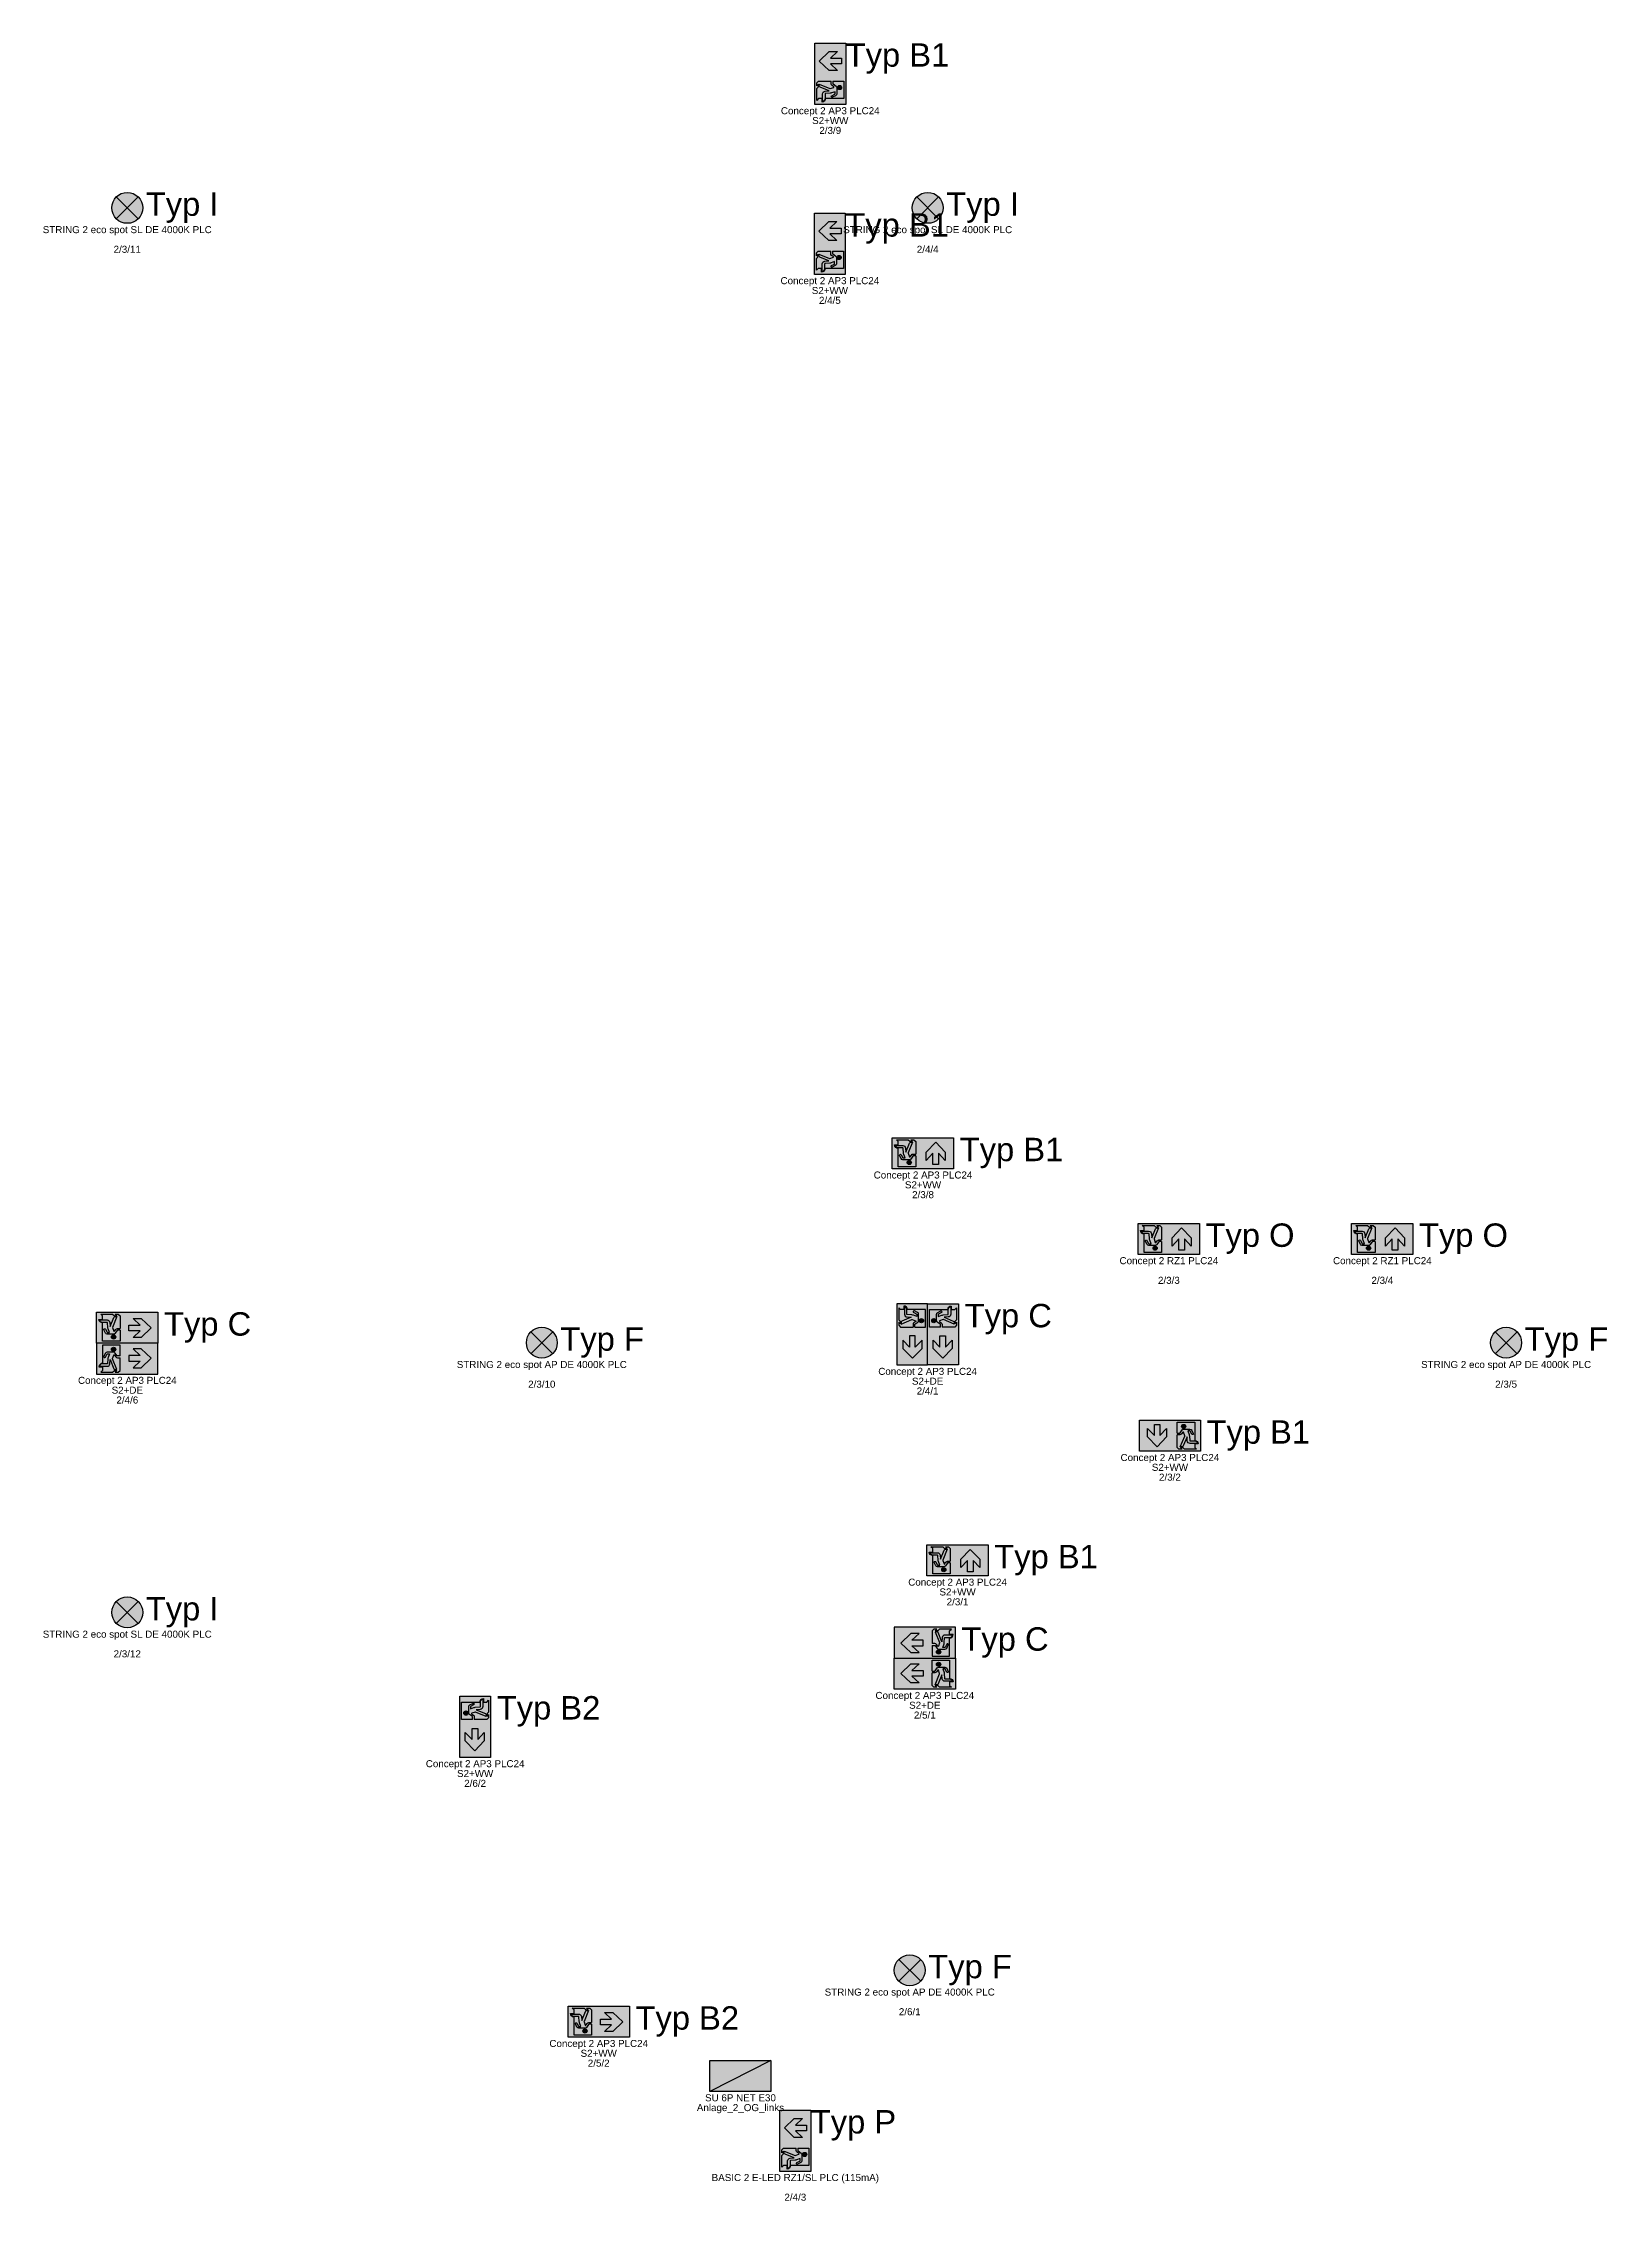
# Model space of a CAD drawing. Header units: millimetres. Extents: x -107261 to 42788, y -7557 to 117559.
# Drawn here: x -32771 to -16069, y 92242 to 115285 of the extents above; entities that cross this region are included whole.
import ezdxf
from ezdxf.enums import TextEntityAlignment as Align

# ---------------------------------------------------------------- set-up
doc = ezdxf.new("R2010")
doc.units = ezdxf.units.MM
for name, color, linetype in [('din_SIBEL_10_emergency_lighting', 90, 'Continuous'), ('din_SIBEL_11_emergency_lighting_system', 90, 'Continuous'), ('din_SIBEL_30_color_green', 90, 'Continuous'), ('din_SIBEL_31_color_white', 255, 'Continuous'), ('din_SIBEL_32_color_black', 250, 'Continuous'), ('din_SIBEL_33_color_yellow', 40, 'Continuous'), ('din_SIBEL_50_type_name', 90, 'Continuous'), ('din_SIBEL_51_typenumber', 90, 'Continuous'), ('din_SIBEL_52_info', 90, 'Continuous'), ('din_SIBEL_61_labeling', 90, 'Continuous')]:
    doc.layers.add(name, color=color, linetype=linetype)
doc.styles.get("Standard").update_dxf_attribs({"font": 'arial.ttf'})

# ---------------------------------------------------------------- blocks, each defined once
blk = doc.blocks.new('Standardblock_RZ_PLPR')
at = {"layer": 'din_SIBEL_30_color_green'}
h = blk.add_hatch(color=256, dxfattribs=at)
h.dxf.hatch_style = 1
h.paths.add_polyline_path([(328, 0), (328, 330), (-326, 330), (-326, 0)])
h.paths.add_polyline_path([(-62, 60), (-149, 60), (-255, 162), (-149, 263), (-62, 263), (-137, 192), (-17, 192), (-17, 132), (-137, 132)], flags=16)
h.paths.add_polyline_path([(78, 137), (106, 137, -0.239952), (109, 135), (132, 103, 0.239952), (147, 96), (214, 96, 0.284079), (234, 108), (250, 141, 1), (234, 149), (217, 116, -0.284079), (214, 114), (191, 114), (205, 152, 0.068786), (208, 167), (212, 218, -0.391902), (216, 221), (265, 221, 0.363159), (297, 247), (265, 247), (216, 247, 0.391902), (186, 220), (183, 176), (143, 274, 0.304268), (129, 283), (111, 283), (158, 168, -0.187349), (158, 165), (145, 128, -0.599876), (138, 127), (124, 146, 0.239952), (106, 156), (78, 156), (78, 291), (97, 309), (130, 309), (112, 291), (132, 291, 0.198912), (142, 295), (157, 309), (284, 309), (265, 291), (265, 253), (303, 253, -0.414214), (265, 216), (265, 21), (78, 21)], flags=16)
h.paths.add_polyline_path([(170, 66, -1), (125, 66, -1)], flags=0)
h = blk.add_hatch(color=256, dxfattribs=at)
h.dxf.hatch_style = 1
h.paths.add_polyline_path([(328, 0), (-326, 0), (-326, -330), (328, -330)])
h.paths.add_polyline_path([(-62, -60), (-137, -132), (-17, -132), (-17, -192), (-137, -192), (-62, -263), (-149, -263), (-255, -162), (-149, -60)], flags=16)
h.paths.add_polyline_path([(78, -21), (265, -21), (265, -216, -0.414214), (303, -253), (265, -253), (265, -291), (284, -309), (157, -309), (142, -295, 0.198912), (132, -291), (112, -291), (130, -309), (97, -309), (78, -291), (78, -156), (106, -156, 0.239952), (124, -146), (138, -127, -0.599876), (145, -128), (158, -165, -0.187349), (158, -168), (111, -283), (129, -283, 0.304268), (143, -274), (183, -176), (186, -220, 0.391902), (216, -247), (265, -247), (297, -247, 0.363159), (265, -221), (216, -221, -0.391902), (212, -218), (208, -167, 0.068786), (205, -152), (191, -114), (214, -114, -0.284079), (217, -116), (234, -149, 1), (250, -141), (234, -108, 0.284079), (214, -96), (147, -96, 0.239952), (132, -103), (109, -135, -0.239952), (106, -137), (78, -137)], flags=16)
h.paths.add_polyline_path([(125, -66, -1), (170, -66, -1)], flags=0)
h = blk.add_hatch(color=256, dxfattribs=at)
h.dxf.hatch_style = 1
h.paths.add_polyline_path([(170, 66, 1), (125, 66, 1)])
h = blk.add_hatch(color=256, dxfattribs=at)
h.dxf.hatch_style = 1
h.paths.add_polyline_path([(125, -66, 1), (170, -66, 1)])
at = {"layer": 'din_SIBEL_31_color_white'}
h = blk.add_hatch(color=256, dxfattribs=at)
h.dxf.hatch_style = 1
h.paths.add_polyline_path([(-149, 60), (-62, 60), (-137, 132), (-17, 132), (-17, 192), (-137, 192), (-62, 263), (-149, 263), (-255, 162)])
h.paths.add_polyline_path([(147, 96, -0.239952), (132, 103), (109, 135, 0.239952), (106, 137), (78, 137), (78, 21), (265, 21), (265, 216, 0.414214), (303, 253), (265, 253), (265, 291), (284, 309), (157, 309), (142, 295, -0.198912), (132, 291), (112, 291), (130, 309), (97, 309), (78, 291), (78, 156), (106, 156, -0.239952), (124, 146), (138, 127, 0.599876), (145, 128), (158, 165, 0.187349), (158, 168), (111, 283), (129, 283, -0.304268), (143, 274), (183, 176), (186, 220, -0.391902), (216, 247), (265, 247), (297, 247, -0.363159), (265, 221), (216, 221, 0.391902), (212, 218), (208, 167, -0.068786), (205, 152), (191, 114), (214, 114, 0.284079), (217, 116), (234, 149, -1), (250, 141), (234, 108, -0.284079), (214, 96)])
h.paths.add_polyline_path([(170, 66, -1), (125, 66, -1)], flags=16)
h = blk.add_hatch(color=256, dxfattribs=at)
h.dxf.hatch_style = 1
h.paths.add_polyline_path([(-62, -60), (-149, -60), (-255, -162), (-149, -263), (-62, -263), (-137, -192), (-17, -192), (-17, -132), (-137, -132)])
h.paths.add_polyline_path([(265, -21), (78, -21), (78, -137), (106, -137, 0.239952), (109, -135), (132, -103, -0.239952), (147, -96), (214, -96, -0.284079), (234, -108), (250, -141, -1), (234, -149), (217, -116, 0.284079), (214, -114), (191, -114), (205, -152, -0.068786), (208, -167), (212, -218, 0.391902), (216, -221), (265, -221, -0.363159), (297, -247), (265, -247), (216, -247, -0.391902), (186, -220), (183, -176), (143, -274, -0.304268), (129, -283), (111, -283), (158, -168, 0.187349), (158, -165), (145, -128, 0.599876), (138, -127), (124, -146, -0.239952), (106, -156), (78, -156), (78, -291), (97, -309), (130, -309), (112, -291), (132, -291, -0.198912), (142, -295), (157, -309), (284, -309), (265, -291), (265, -253), (303, -253, 0.414214), (265, -216)])
h.paths.add_polyline_path([(125, -66, -1), (170, -66, -1)], flags=16)
at = {"layer": 'din_SIBEL_32_color_black'}
for points in [[(-326, 330), (-326, 0), (328, 0), (328, 330)], [(-149, 60), (-62, 60), (-137, 132), (-17, 132), (-17, 192), (-137, 192), (-62, 263), (-149, 263), (-255, 162)], [(-326, -330), (-326, 0), (328, 0), (328, -330)], [(-149, -60), (-62, -60), (-137, -132), (-17, -132), (-17, -192), (-137, -192), (-62, -263), (-149, -263), (-255, -162)]]:
    blk.add_lwpolyline(points, close=True, dxfattribs=at)
for points in [[(78, 137), (78, 21), (265, 21), (265, 216, 0.414214), (303, 253), (265, 253), (265, 291), (284, 309), (157, 309), (142, 295, -0.198912), (132, 291), (112, 291), (130, 309), (97, 309), (78, 291), (78, 156)], [(78, 137), (106, 137, -0.239952), (109, 135), (132, 103, 0.239952), (147, 96), (214, 96, 0.284079), (234, 108), (250, 141, 1), (234, 149), (217, 116, -0.284079), (214, 114), (191, 114), (205, 152, 0.068786), (208, 167), (212, 218, -0.391902), (216, 221), (265, 221, 0.363159), (297, 247), (265, 247), (216, 247, 0.391902), (186, 220), (183, 176), (143, 274, 0.304268), (129, 283), (111, 283), (158, 168, -0.187349), (158, 165), (145, 128, -0.599876), (138, 127), (124, 146, 0.239952), (106, 156), (78, 156)], [(78, -137), (78, -21), (265, -21), (265, -216, -0.414214), (303, -253), (265, -253), (265, -291), (284, -309), (157, -309), (142, -295, 0.198912), (132, -291), (112, -291), (130, -309), (97, -309), (78, -291), (78, -156)], [(78, -137), (106, -137, 0.239952), (109, -135), (132, -103, -0.239952), (147, -96), (214, -96, -0.284079), (234, -108), (250, -141, -1), (234, -149), (217, -116, 0.284079), (214, -114), (191, -114), (205, -152, -0.068786), (208, -167), (212, -218, 0.391902), (216, -221), (265, -221, -0.363159), (297, -247), (265, -247), (216, -247, -0.391902), (186, -220), (183, -176), (143, -274, -0.304268), (129, -283), (111, -283), (158, -168, 0.187349), (158, -165), (145, -128, 0.599876), (138, -127), (124, -146, -0.239952), (106, -156), (78, -156)]]:
    blk.add_lwpolyline(points, format="xyb", dxfattribs=at)
blk.add_lwpolyline([(-326, 0), (328, 0)], dxfattribs=at)
for centre in [(147, 66), (147, -66)]:
    blk.add_circle(centre, 22.5, dxfattribs=at)
blk = doc.blocks.new('din-Logo')
blk.add_lwpolyline([(-327, -330), (-327, -330), (-327, -330), (-327, -330)], close=True)
blk = doc.blocks.new('STANDARD_RZ_PLPR')
blk.add_blockref('din-Logo', (0, 0))
at = {"layer": 'din_SIBEL_10_emergency_lighting'}
blk.add_blockref('Standardblock_RZ_PLPR', (0, 0), dxfattribs=at)
at = {"layer": 'din_SIBEL_50_type_name', "flags": 9}
blk.add_attdef('TYPE', (-326, 340), '', height=25, dxfattribs=at)
at = {"layer": 'din_SIBEL_50_type_name', "flags": 8}
blk.add_attdef('TYPENAME', text='', height=75, dxfattribs=at).set_placement((0, -350), align=Align.TOP_CENTER)
at = {"layer": 'din_SIBEL_51_typenumber', "flags": 8}
blk.add_attdef('TYPENUMBER', text='', height=250, dxfattribs=at).set_placement((336, 1), align=Align.TOP_LEFT)
at = {"layer": 'din_SIBEL_52_info', "flags": 8}
blk.add_attdef('INFOTEXT', text='', height=75, dxfattribs=at).set_placement((1, -445), align=Align.TOP_CENTER)
at = {"layer": 'din_SIBEL_61_labeling', "flags": 8}
for tag, p in [('LABELING1', (1, -540)), ('LABELING2', (1, -635))]:
    blk.add_attdef(tag, text='', height=75, dxfattribs=at).set_placement(p, align=Align.TOP_CENTER)
blk = doc.blocks.new('Standardblock_RZ_PU')
at = {"layer": 'din_SIBEL_30_color_green'}
h = blk.add_hatch(color=256, dxfattribs=at)
h.dxf.hatch_style = 1
h.paths.add_polyline_path([(328, 0), (-326, 0), (-326, -330), (328, -330)])
h.paths.add_polyline_path([(-238, -89), (-166, -164), (-166, -44), (-106, -44), (-106, -164), (-35, -89), (-35, -176), (-136, -282), (-238, -176)], flags=16)
h.paths.add_polyline_path([(78, -21), (265, -21), (265, -216, -0.414214), (303, -253), (265, -253), (265, -291), (284, -309), (157, -309), (142, -295, 0.198912), (132, -291), (112, -291), (130, -309), (97, -309), (78, -291), (78, -156), (106, -156, 0.239952), (124, -146), (138, -127, -0.599876), (145, -128), (158, -165, -0.187349), (158, -168), (111, -283), (129, -283, 0.304268), (143, -274), (183, -176), (186, -220, 0.391902), (216, -247), (265, -247), (297, -247, 0.363159), (265, -221), (216, -221, -0.391902), (212, -218), (208, -167, 0.068786), (205, -152), (191, -114), (214, -114, -0.284079), (217, -116), (234, -149, 1), (250, -141), (234, -108, 0.284079), (214, -96), (147, -96, 0.239952), (132, -103), (109, -135, -0.239952), (106, -137), (78, -137)], flags=16)
h.paths.add_polyline_path([(170, -66, -1), (125, -66, -1)], flags=0)
h.paths.add_polyline_path([(170, -66, 1), (125, -66, 1)], flags=0)
h = blk.add_hatch(color=256, dxfattribs=at)
h.dxf.hatch_style = 1
h.paths.add_polyline_path([(170, -66, 1), (125, -66, 1)])
at = {"layer": 'din_SIBEL_31_color_white'}
h = blk.add_hatch(color=256, dxfattribs=at)
h.dxf.hatch_style = 1
h.paths.add_polyline_path([(-35, -89), (-106, -164), (-106, -44), (-166, -44), (-166, -164), (-238, -89), (-238, -176), (-136, -282), (-35, -176)])
h.paths.add_polyline_path([(265, -21), (78, -21), (78, -137), (106, -137, 0.239952), (109, -135), (132, -103, -0.239952), (147, -96), (214, -96, -0.284079), (234, -108), (250, -141, -1), (234, -149), (217, -116, 0.284079), (214, -114), (191, -114), (205, -152, -0.068786), (208, -167), (212, -218, 0.391902), (216, -221), (265, -221, -0.363159), (297, -247), (265, -247), (216, -247, -0.391902), (186, -220), (183, -176), (143, -274, -0.304268), (129, -283), (111, -283), (158, -168, 0.187349), (158, -165), (145, -128, 0.599876), (138, -127), (124, -146, -0.239952), (106, -156), (78, -156), (78, -291), (97, -309), (130, -309), (112, -291), (132, -291, -0.198912), (142, -295), (157, -309), (284, -309), (265, -291), (265, -253), (303, -253, 0.414214), (265, -216)])
h.paths.add_polyline_path([(170, -66, -1), (125, -66, -1)], flags=16)
at = {"layer": 'din_SIBEL_32_color_black'}
for points in [[(-326, -330), (-326, 0), (328, 0), (328, -330)], [(-238, -176), (-238, -89), (-166, -164), (-166, -44), (-106, -44), (-106, -164), (-35, -89), (-35, -176), (-136, -282)]]:
    blk.add_lwpolyline(points, close=True, dxfattribs=at)
for points in [[(78, -137), (78, -21), (265, -21), (265, -216, -0.414214), (303, -253), (265, -253), (265, -291), (284, -309), (157, -309), (142, -295, 0.198912), (132, -291), (112, -291), (130, -309), (97, -309), (78, -291), (78, -156)], [(78, -137), (106, -137, 0.239952), (109, -135), (132, -103, -0.239952), (147, -96), (214, -96, -0.284079), (234, -108), (250, -141, -1), (234, -149), (217, -116, 0.284079), (214, -114), (191, -114), (205, -152, -0.068786), (208, -167), (212, -218, 0.391902), (216, -221), (265, -221, -0.363159), (297, -247), (265, -247), (216, -247, -0.391902), (186, -220), (183, -176), (143, -274, -0.304268), (129, -283), (111, -283), (158, -168, 0.187349), (158, -165), (145, -128, 0.599876), (138, -127), (124, -146, -0.239952), (106, -156), (78, -156)]]:
    blk.add_lwpolyline(points, format="xyb", dxfattribs=at)
blk.add_circle((147, -66), 22.5, dxfattribs=at)
blk = doc.blocks.new('STANDARD_RZ_PU')
blk.add_blockref('din-Logo', (0, 0))
at = {"layer": 'din_SIBEL_10_emergency_lighting'}
blk.add_blockref('Standardblock_RZ_PU', (0, 0), dxfattribs=at)
at = {"layer": 'din_SIBEL_50_type_name', "flags": 9}
blk.add_attdef('TYPE', (-326, 18), '', height=25, dxfattribs=at)
at = {"layer": 'din_SIBEL_50_type_name', "flags": 8}
blk.add_attdef('TYPENAME', text='', height=75, dxfattribs=at).set_placement((0, -350), align=Align.TOP_CENTER)
at = {"layer": 'din_SIBEL_51_typenumber', "flags": 8}
blk.add_attdef('TYPENUMBER', text='', height=250, dxfattribs=at).set_placement((336, 1), align=Align.TOP_LEFT)
at = {"layer": 'din_SIBEL_52_info', "flags": 8}
blk.add_attdef('INFOTEXT', text='', height=75, dxfattribs=at).set_placement((1, -445), align=Align.TOP_CENTER)
at = {"layer": 'din_SIBEL_61_labeling', "flags": 8}
for tag, p in [('LABELING1', (1, -540)), ('LABELING2', (1, -635))]:
    blk.add_attdef(tag, text='', height=75, dxfattribs=at).set_placement(p, align=Align.TOP_CENTER)
blk = doc.blocks.new('Standardblock_RZ_PL')
at = {"layer": 'din_SIBEL_30_color_green'}
h = blk.add_hatch(color=256, dxfattribs=at)
h.dxf.hatch_style = 1
h.paths.add_polyline_path([(327, 0), (-327, 0), (-327, -330), (327, -330)])
h.paths.add_polyline_path([(-149, -60), (-62, -60), (-137, -132), (-17, -132), (-17, -192), (-137, -192), (-62, -263), (-149, -263), (-255, -162)], flags=16)
edge = h.paths.add_edge_path(flags=16)
edge.add_line((78, -21), (265, -21))
edge.add_line((265, -21), (265, -216))
edge.add_arc((265, -253), 37.5, 0, 90, ccw=False)
edge.add_line((303, -253), (264, -253))
edge.add_line((264, -253), (264, -291))
edge.add_line((264, -291), (284, -309))
edge.add_line((284, -309), (157, -309))
edge.add_line((157, -309), (142, -295))
edge.add_arc((132, -306), 15, 45, 90)
edge.add_line((132, -291), (112, -291))
edge.add_line((112, -291), (130, -309))
edge.add_line((130, -309), (97, -309))
edge.add_line((97, -309), (78, -291))
edge.add_line((78, -291), (78, -156))
edge.add_line((78, -156), (106, -156))
edge.add_arc((106, -133), 22.5, 270, 323.9726)
edge.add_line((124, -146), (138, -127))
edge.add_arc((141, -129), 3.75, 20.1385, 143.9726, ccw=False)
edge.add_line((145, -128), (158, -165))
edge.add_arc((155, -166), 3.75, -22.3067, 20.1385, ccw=False)
edge.add_line((158, -168), (111, -283))
edge.add_line((111, -283), (129, -283))
edge.add_arc((129, -268), 15, 270, 337.6933)
edge.add_line((143, -274), (183, -176))
edge.add_line((183, -176), (186, -220))
edge.add_arc((216, -217), 30, 184.3987, 270)
edge.add_line((216, -247), (265, -247))
edge.add_line((265, -247), (297, -247))
edge.add_arc((265, -253), 31.9, 10.1642, 90)
edge.add_line((265, -221), (216, -221))
edge.add_arc((216, -217), 3.75, 184.3987, 270, ccw=False)
edge.add_line((212, -218), (208, -167))
edge.add_arc((152, -171), 56.2, 4.3987, 20.1385)
edge.add_line((205, -152), (191, -114))
edge.add_line((191, -114), (214, -114))
edge.add_arc((213, -119), 4.44, 29.0819, 72.3369, ccw=False)
edge.add_line((216, -116), (233, -149))
edge.add_arc((241, -145), 9.74, 206.545, 384.4268)
edge.add_line((250, -141), (234, -108))
edge.add_arc((214, -118), 22.5, 26.5651, 90)
edge.add_line((214, -96), (147, -96))
edge.add_arc((147, -114), 18.7, 90, 143.9726)
edge.add_line((132, -103), (109, -135))
edge.add_arc((106, -133), 3.75, 270, 323.9726, ccw=False)
edge.add_line((106, -137), (78, -137))
edge.add_line((78, -137), (78, -21))
edge = h.paths.add_edge_path(flags=0)
edge.add_arc((147, -66), 22.5, 0, 360)
edge = h.paths.add_edge_path(flags=0)
edge.add_arc((147, -66), 22.5, 0, 360)
h = blk.add_hatch(color=256, dxfattribs=at)
h.dxf.hatch_style = 1
h.paths.add_polyline_path([(170, -66, 1), (125, -66, 1)])
at = {"layer": 'din_SIBEL_31_color_white'}
h = blk.add_hatch(color=256, dxfattribs=at)
h.dxf.hatch_style = 1
h.paths.add_polyline_path([(-62, -60), (-149, -60), (-255, -162), (-149, -263), (-62, -263), (-137, -192), (-17, -192), (-17, -132), (-137, -132)])
edge = h.paths.add_edge_path()
edge.add_line((265, -21), (78, -21))
edge.add_line((78, -21), (78, -137))
edge.add_line((78, -137), (106, -137))
edge.add_arc((106, -133), 3.75, 270, 323.9726)
edge.add_line((109, -135), (132, -103))
edge.add_arc((147, -114), 18.7, 90, 143.9726, ccw=False)
edge.add_line((147, -96), (214, -96))
edge.add_arc((214, -118), 22.5, 26.5651, 90, ccw=False)
edge.add_line((234, -108), (250, -141))
edge.add_arc((241, -145), 9.74, -153.455, 24.4268, ccw=False)
edge.add_line((233, -149), (216, -116))
edge.add_arc((213, -119), 4.44, 29.0819, 72.3369)
edge.add_line((214, -114), (191, -114))
edge.add_line((191, -114), (205, -152))
edge.add_arc((152, -171), 56.2, 4.3987, 20.1385, ccw=False)
edge.add_line((208, -167), (212, -218))
edge.add_arc((216, -217), 3.75, 184.3987, 270)
edge.add_line((216, -221), (265, -221))
edge.add_arc((265, -253), 31.9, 10.1642, 90, ccw=False)
edge.add_line((297, -247), (265, -247))
edge.add_line((265, -247), (216, -247))
edge.add_arc((216, -217), 30, 184.3987, 270, ccw=False)
edge.add_line((186, -220), (183, -176))
edge.add_line((183, -176), (143, -274))
edge.add_arc((129, -268), 15, 270, 337.6933, ccw=False)
edge.add_line((129, -283), (111, -283))
edge.add_line((111, -283), (158, -168))
edge.add_arc((155, -166), 3.75, 337.6933, 380.1385)
edge.add_line((158, -165), (145, -128))
edge.add_arc((141, -129), 3.75, 20.1385, 143.9726)
edge.add_line((138, -127), (124, -146))
edge.add_arc((106, -133), 22.5, 270, 323.9726, ccw=False)
edge.add_line((106, -156), (78, -156))
edge.add_line((78, -156), (78, -291))
edge.add_line((78, -291), (97, -309))
edge.add_line((97, -309), (130, -309))
edge.add_line((130, -309), (112, -291))
edge.add_line((112, -291), (132, -291))
edge.add_arc((132, -306), 15, 45, 90, ccw=False)
edge.add_line((142, -295), (157, -309))
edge.add_line((157, -309), (284, -309))
edge.add_line((284, -309), (264, -291))
edge.add_line((264, -291), (264, -253))
edge.add_line((264, -253), (303, -253))
edge.add_arc((265, -253), 37.5, 0, 90)
edge.add_line((265, -216), (265, -21))
edge = h.paths.add_edge_path(flags=16)
edge.add_arc((147, -66), 22.5, 0, 360)
at = {"layer": 'din_SIBEL_32_color_black'}
blk.add_lwpolyline([(-327, 0), (327, 0)], dxfattribs=at)
for points in [[(-327, -330), (-327, 0), (327, 0), (327, -330)], [(-150, -60), (-63, -60), (-138, -132), (-18, -132), (-18, -192), (-138, -192), (-63, -263), (-150, -263), (-256, -162)]]:
    blk.add_lwpolyline(points, close=True, dxfattribs=at)
for points in [[(77, -137), (77, -21), (264, -21), (264, -216, -0.414214), (302, -253), (264, -253), (264, -291), (283, -309), (156, -309), (141, -295, 0.198912), (131, -291), (111, -291), (129, -309), (96, -309), (77, -291), (77, -156)], [(77, -137), (105, -137, 0.239952), (108, -135), (131, -103, -0.239952), (147, -96), (213, -96, -0.284079), (233, -108), (249, -141, -1), (233, -149), (216, -116, 0.284079), (213, -114), (191, -114), (204, -152, -0.068786), (208, -167), (212, -218, 0.391902), (215, -221), (264, -221, -0.363159), (296, -247), (264, -247), (215, -247, -0.391902), (185, -220), (182, -176), (142, -274, -0.304268), (128, -283), (110, -283), (157, -168, 0.187349), (157, -165), (144, -128, 0.599876), (137, -127), (123, -146, -0.239952), (105, -156), (77, -156)]]:
    blk.add_lwpolyline(points, format="xyb", dxfattribs=at)
blk.add_circle((146, -66), 22.5, dxfattribs=at)
blk = doc.blocks.new('STANDARD_RZ_PL')
blk.add_blockref('din-Logo', (0, 0))
at = {"layer": 'din_SIBEL_10_emergency_lighting'}
blk.add_blockref('Standardblock_RZ_PL', (0, 0), dxfattribs=at)
at = {"layer": 'din_SIBEL_50_type_name', "flags": 9}
blk.add_attdef('TYPE', (-326, 18), '', height=25, dxfattribs=at)
at = {"layer": 'din_SIBEL_50_type_name', "flags": 8}
blk.add_attdef('TYPENAME', text='', height=75, dxfattribs=at).set_placement((0, -350), align=Align.TOP_CENTER)
at = {"layer": 'din_SIBEL_51_typenumber', "flags": 8}
blk.add_attdef('TYPENUMBER', text='', height=250, dxfattribs=at).set_placement((336, 1), align=Align.TOP_LEFT)
at = {"layer": 'din_SIBEL_52_info', "flags": 8}
blk.add_attdef('INFOTEXT', text='', height=75, dxfattribs=at).set_placement((1, -445), align=Align.TOP_CENTER)
at = {"layer": 'din_SIBEL_61_labeling', "flags": 8}
for tag, p in [('LABELING1', (1, -540)), ('LABELING2', (1, -635))]:
    blk.add_attdef(tag, text='', height=75, dxfattribs=at).set_placement(p, align=Align.TOP_CENTER)
blk = doc.blocks.new('Standardblock_Spot')
at = {"layer": 'din_SIBEL_31_color_white'}
h = blk.add_hatch(color=256, dxfattribs=at)
h.dxf.hatch_style = 1
h.paths.add_polyline_path([(117, -48, 0.414214), (-117, -48), (0, -165)])
h.paths.add_polyline_path([(0, -165), (-117, -282, 0.414214), (117, -282)])
at = {"layer": 'din_SIBEL_33_color_yellow'}
h = blk.add_hatch(color=256, dxfattribs=at)
h.dxf.hatch_style = 1
h.paths.add_polyline_path([(-117, -48, 0.198912), (-165, -165, 0.198912), (-117, -282), (0, -165)])
h.paths.add_polyline_path([(117, -48), (0, -165), (117, -282, 0.198912), (165, -165, 0.198912)])
at = {"layer": 'din_SIBEL_32_color_black'}
for p, q in [((-117, -282), (117, -48)), ((-117, -48), (117, -282))]:
    blk.add_line(p, q, dxfattribs=at)
blk.add_circle((0, -165), 165, dxfattribs=at)
blk = doc.blocks.new('STANDARD_SPOT')
at = {"layer": 'din_SIBEL_10_emergency_lighting'}
blk.add_blockref('Standardblock_Spot', (0, 0), dxfattribs=at)
at = {"layer": 'din_SIBEL_50_type_name', "flags": 9}
blk.add_attdef('TYPE', (-326, 18), '', height=25, dxfattribs=at)
at = {"layer": 'din_SIBEL_50_type_name', "flags": 8}
blk.add_attdef('TYPENAME', text='', height=75, dxfattribs=at).set_placement((0, -350), align=Align.TOP_CENTER)
at = {"layer": 'din_SIBEL_51_typenumber', "flags": 8}
blk.add_attdef('TYPENUMBER', text='', height=250, dxfattribs=at).set_placement((336, 1), align=Align.TOP_LEFT)
at = {"layer": 'din_SIBEL_52_info', "flags": 8}
blk.add_attdef('INFOTEXT', text='', height=75, dxfattribs=at).set_placement((1, -445), align=Align.TOP_CENTER)
at = {"layer": 'din_SIBEL_61_labeling', "flags": 8}
for tag, p in [('LABELING1', (1, -540)), ('LABELING2', (1, -635))]:
    blk.add_attdef(tag, text='', height=75, dxfattribs=at).set_placement(p, align=Align.TOP_CENTER)
blk = doc.blocks.new('Standardblock_SYSTEM')
at = {"layer": 'din_SIBEL_30_color_green'}
h = blk.add_hatch(color=256, dxfattribs=at)
h.dxf.hatch_style = 1
h.paths.add_polyline_path([(-326, 0), (-326, -330), (326, 0)])
at = {"layer": 'din_SIBEL_31_color_white'}
h = blk.add_hatch(color=256, dxfattribs=at)
h.dxf.hatch_style = 1
h.paths.add_polyline_path([(326, 0), (-326, -330), (326, -330)])
at = {"layer": 'din_SIBEL_32_color_black'}
blk.add_line((326, 0), (-326, -330), dxfattribs=at)
blk.add_lwpolyline([(-326, -330), (-326, 0), (326, 0), (326, -330)], close=True, dxfattribs=at)
blk = doc.blocks.new('STANDARD_SYSTEM')
blk.add_blockref('din-Logo', (0, 0))
at = {"layer": 'din_SIBEL_11_emergency_lighting_system'}
blk.add_blockref('Standardblock_SYSTEM', (0, 0), dxfattribs=at)
at = {"layer": 'din_SIBEL_50_type_name', "flags": 9}
blk.add_attdef('TYPE', (-326, 18), '', height=25, dxfattribs=at)
at = {"layer": 'din_SIBEL_50_type_name', "flags": 8}
blk.add_attdef('TYPENAME', text='', height=75, dxfattribs=at).set_placement((0, -350), align=Align.TOP_CENTER)
at = {"layer": 'din_SIBEL_51_typenumber', "flags": 8}
blk.add_attdef('TYPENUMBER', text='', height=250, dxfattribs=at).set_placement((336, 1), align=Align.TOP_LEFT)
at = {"layer": 'din_SIBEL_52_info', "flags": 8}
blk.add_attdef('INFOTEXT', text='', height=75, dxfattribs=at).set_placement((1, -445), align=Align.TOP_CENTER)

msp = doc.modelspace()

# ---------------------------------------------------------------- block references
at = {"layer": 'din_SIBEL_10_emergency_lighting'}
ref = msp.add_blockref('STANDARD_RZ_PU', (-24199, 114958), dxfattribs=dict(at, rotation=270))
ref.add_attrib('LABELING1', '2/3/9', dxfattribs={"layer": 'din_SIBEL_61_labeling', "height": 75, "flags": 8}).set_placement((-24364, 114391), align=Align.TOP_CENTER)
ref.add_attrib('TYPENAME', 'Concept 2 AP3 PLC24', dxfattribs={"layer": 'din_SIBEL_50_type_name', "height": 75, "flags": 8}).set_placement((-24364, 114601), align=Align.TOP_CENTER)
ref.add_attrib('INFOTEXT', 'S2+WW', dxfattribs={"layer": 'din_SIBEL_52_info', "height": 75, "flags": 8}).set_placement((-24364, 114496), align=Align.TOP_CENTER)
ref.add_attrib('TYPENUMBER', 'Typ B1', dxfattribs={"layer": 'din_SIBEL_51_typenumber', "height": 250, "flags": 8}).set_placement((-24199, 115284), align=Align.TOP_LEFT)
ref = msp.add_blockref('STANDARD_SPOT', (-31873, 113691), dxfattribs=at)
ref.add_attrib('LABELING1', '2/3/11', dxfattribs={"layer": 'din_SIBEL_61_labeling', "height": 75, "flags": 8}).set_placement((-31873, 113121), align=Align.TOP_CENTER)
ref.add_attrib('TYPENAME', 'STRING 2 eco spot SL DE 4000K PLC', dxfattribs={"layer": 'din_SIBEL_50_type_name', "height": 75, "flags": 8}).set_placement((-31873, 113331), align=Align.TOP_CENTER)
ref.add_attrib('TYPENUMBER', 'Typ I', dxfattribs={"layer": 'din_SIBEL_51_typenumber', "height": 250, "flags": 8}).set_placement((-31675, 113691), align=Align.TOP_LEFT)
ref = msp.add_blockref('STANDARD_SPOT', (-23323, 113691), dxfattribs=at)
ref.add_attrib('LABELING1', '2/4/4', dxfattribs={"layer": 'din_SIBEL_61_labeling', "height": 75, "flags": 8}).set_placement((-23323, 113121), align=Align.TOP_CENTER)
ref.add_attrib('TYPENAME', 'STRING 2 eco spot SL DE 4000K PLC', dxfattribs={"layer": 'din_SIBEL_50_type_name', "height": 75, "flags": 8}).set_placement((-23323, 113331), align=Align.TOP_CENTER)
ref.add_attrib('TYPENUMBER', 'Typ I', dxfattribs={"layer": 'din_SIBEL_51_typenumber', "height": 250, "flags": 8}).set_placement((-23125, 113691), align=Align.TOP_LEFT)
ref = msp.add_blockref('STANDARD_RZ_PU', (-24203, 113143), dxfattribs=dict(at, rotation=270))
ref.add_attrib('LABELING1', '2/4/5', dxfattribs={"layer": 'din_SIBEL_61_labeling', "height": 75, "flags": 8}).set_placement((-24368, 112576), align=Align.TOP_CENTER)
ref.add_attrib('TYPENAME', 'Concept 2 AP3 PLC24', dxfattribs={"layer": 'din_SIBEL_50_type_name', "height": 75, "flags": 8}).set_placement((-24368, 112786), align=Align.TOP_CENTER)
ref.add_attrib('INFOTEXT', 'S2+WW', dxfattribs={"layer": 'din_SIBEL_52_info', "height": 75, "flags": 8}).set_placement((-24368, 112681), align=Align.TOP_CENTER)
ref.add_attrib('TYPENUMBER', 'Typ B1', dxfattribs={"layer": 'din_SIBEL_51_typenumber', "height": 250, "flags": 8}).set_placement((-24203, 113469), align=Align.TOP_LEFT)
ref = msp.add_blockref('STANDARD_RZ_PU', (-23373, 103265), dxfattribs=dict(at, rotation=180))
ref.add_attrib('LABELING1', '2/3/8', dxfattribs={"layer": 'din_SIBEL_61_labeling', "height": 75, "flags": 8}).set_placement((-23373, 103025), align=Align.TOP_CENTER)
ref.add_attrib('TYPENAME', 'Concept 2 AP3 PLC24', dxfattribs={"layer": 'din_SIBEL_50_type_name', "height": 75, "flags": 8}).set_placement((-23373, 103235), align=Align.TOP_CENTER)
ref.add_attrib('INFOTEXT', 'S2+WW', dxfattribs={"layer": 'din_SIBEL_52_info', "height": 75, "flags": 8}).set_placement((-23373, 103130), align=Align.TOP_CENTER)
ref.add_attrib('TYPENUMBER', 'Typ B1', dxfattribs={"layer": 'din_SIBEL_51_typenumber', "height": 250, "flags": 8}).set_placement((-22981, 103595), align=Align.TOP_LEFT)
ref = msp.add_blockref('STANDARD_RZ_PU', (-20747, 102350), dxfattribs=dict(at, rotation=180.0000000001223))
ref.add_attrib('LABELING1', '2/3/3', dxfattribs={"layer": 'din_SIBEL_61_labeling', "height": 75, "flags": 8}).set_placement((-20747, 102110), align=Align.TOP_CENTER)
ref.add_attrib('TYPENAME', 'Concept 2 RZ1 PLC24', dxfattribs={"layer": 'din_SIBEL_50_type_name', "height": 75, "flags": 8}).set_placement((-20747, 102320), align=Align.TOP_CENTER)
ref.add_attrib('TYPENUMBER', 'Typ O', dxfattribs={"layer": 'din_SIBEL_51_typenumber', "height": 250, "flags": 8}).set_placement((-20356, 102680), align=Align.TOP_LEFT)
ref = msp.add_blockref('STANDARD_RZ_PU', (-18467, 102350), dxfattribs=dict(at, rotation=180.0000000001222))
ref.add_attrib('LABELING1', '2/3/4', dxfattribs={"layer": 'din_SIBEL_61_labeling', "height": 75, "flags": 8}).set_placement((-18467, 102110), align=Align.TOP_CENTER)
ref.add_attrib('TYPENAME', 'Concept 2 RZ1 PLC24', dxfattribs={"layer": 'din_SIBEL_50_type_name', "height": 75, "flags": 8}).set_placement((-18467, 102320), align=Align.TOP_CENTER)
ref.add_attrib('TYPENUMBER', 'Typ O', dxfattribs={"layer": 'din_SIBEL_51_typenumber', "height": 250, "flags": 8}).set_placement((-18076, 102680), align=Align.TOP_LEFT)
ref = msp.add_blockref('STANDARD_RZ_PLPR', (-31872, 101402), dxfattribs=dict(at, rotation=180))
ref.add_attrib('LABELING1', '2/4/6', dxfattribs={"layer": 'din_SIBEL_61_labeling', "height": 75, "flags": 8}).set_placement((-31872, 100832), align=Align.TOP_CENTER)
ref.add_attrib('TYPENAME', 'Concept 2 AP3 PLC24', dxfattribs={"layer": 'din_SIBEL_50_type_name', "height": 75, "flags": 8}).set_placement((-31872, 101042), align=Align.TOP_CENTER)
ref.add_attrib('INFOTEXT', 'S2+DE', dxfattribs={"layer": 'din_SIBEL_52_info', "height": 75, "flags": 8}).set_placement((-31872, 100937), align=Align.TOP_CENTER)
ref.add_attrib('TYPENUMBER', 'Typ C', dxfattribs={"layer": 'din_SIBEL_51_typenumber', "height": 250, "flags": 8}).set_placement((-31480, 101732), align=Align.TOP_LEFT)
ref = msp.add_blockref('STANDARD_RZ_PLPR', (-23324, 101495), dxfattribs=dict(at, rotation=90))
ref.add_attrib('LABELING1', '2/4/1', dxfattribs={"layer": 'din_SIBEL_61_labeling', "height": 75, "flags": 8}).set_placement((-23324, 100928), align=Align.TOP_CENTER)
ref.add_attrib('TYPENAME', 'Concept 2 AP3 PLC24', dxfattribs={"layer": 'din_SIBEL_50_type_name', "height": 75, "flags": 8}).set_placement((-23324, 101138), align=Align.TOP_CENTER)
ref.add_attrib('INFOTEXT', 'S2+DE', dxfattribs={"layer": 'din_SIBEL_52_info', "height": 75, "flags": 8}).set_placement((-23324, 101033), align=Align.TOP_CENTER)
ref.add_attrib('TYPENUMBER', 'Typ C', dxfattribs={"layer": 'din_SIBEL_51_typenumber', "height": 250, "flags": 8}).set_placement((-22928, 101821), align=Align.TOP_LEFT)
ref = msp.add_blockref('STANDARD_SPOT', (-27445, 101571), dxfattribs=at)
ref.add_attrib('LABELING1', '2/3/10', dxfattribs={"layer": 'din_SIBEL_61_labeling', "height": 75, "flags": 8}).set_placement((-27445, 101001), align=Align.TOP_CENTER)
ref.add_attrib('TYPENAME', 'STRING 2 eco spot AP DE 4000K PLC', dxfattribs={"layer": 'din_SIBEL_50_type_name', "height": 75, "flags": 8}).set_placement((-27445, 101211), align=Align.TOP_CENTER)
ref.add_attrib('TYPENUMBER', 'Typ F', dxfattribs={"layer": 'din_SIBEL_51_typenumber', "height": 250, "flags": 8}).set_placement((-27247, 101571), align=Align.TOP_LEFT)
ref = msp.add_blockref('STANDARD_SPOT', (-17145, 101571), dxfattribs=at)
ref.add_attrib('LABELING1', '2/3/5', dxfattribs={"layer": 'din_SIBEL_61_labeling', "height": 75, "flags": 8}).set_placement((-17145, 101001), align=Align.TOP_CENTER)
ref.add_attrib('TYPENAME', 'STRING 2 eco spot AP DE 4000K PLC', dxfattribs={"layer": 'din_SIBEL_50_type_name', "height": 75, "flags": 8}).set_placement((-17145, 101211), align=Align.TOP_CENTER)
ref.add_attrib('TYPENUMBER', 'Typ F', dxfattribs={"layer": 'din_SIBEL_51_typenumber', "height": 250, "flags": 8}).set_placement((-16947, 101571), align=Align.TOP_LEFT)
ref = msp.add_blockref('STANDARD_RZ_PU', (-20736, 100578), dxfattribs=at)
ref.add_attrib('LABELING1', '2/3/2', dxfattribs={"layer": 'din_SIBEL_61_labeling', "height": 75, "flags": 8}).set_placement((-20736, 100008), align=Align.TOP_CENTER)
ref.add_attrib('TYPENAME', 'Concept 2 AP3 PLC24', dxfattribs={"layer": 'din_SIBEL_50_type_name', "height": 75, "flags": 8}).set_placement((-20736, 100218), align=Align.TOP_CENTER)
ref.add_attrib('INFOTEXT', 'S2+WW', dxfattribs={"layer": 'din_SIBEL_52_info', "height": 75, "flags": 8}).set_placement((-20736, 100113), align=Align.TOP_CENTER)
ref.add_attrib('TYPENUMBER', 'Typ B1', dxfattribs={"layer": 'din_SIBEL_51_typenumber', "height": 250, "flags": 8}).set_placement((-20345, 100578), align=Align.TOP_LEFT)
ref = msp.add_blockref('STANDARD_RZ_PU', (-23004, 98917), dxfattribs=dict(at, rotation=180))
ref.add_attrib('LABELING1', '2/3/1', dxfattribs={"layer": 'din_SIBEL_61_labeling', "height": 75, "flags": 8}).set_placement((-23004, 98677), align=Align.TOP_CENTER)
ref.add_attrib('TYPENAME', 'Concept 2 AP3 PLC24', dxfattribs={"layer": 'din_SIBEL_50_type_name', "height": 75, "flags": 8}).set_placement((-23004, 98887), align=Align.TOP_CENTER)
ref.add_attrib('INFOTEXT', 'S2+WW', dxfattribs={"layer": 'din_SIBEL_52_info', "height": 75, "flags": 8}).set_placement((-23004, 98782), align=Align.TOP_CENTER)
ref.add_attrib('TYPENUMBER', 'Typ B1', dxfattribs={"layer": 'din_SIBEL_51_typenumber', "height": 250, "flags": 8}).set_placement((-22612, 99247), align=Align.TOP_LEFT)
ref = msp.add_blockref('STANDARD_SPOT', (-31873, 98691), dxfattribs=at)
ref.add_attrib('LABELING1', '2/3/12', dxfattribs={"layer": 'din_SIBEL_61_labeling', "height": 75, "flags": 8}).set_placement((-31873, 98121), align=Align.TOP_CENTER)
ref.add_attrib('TYPENAME', 'STRING 2 eco spot SL DE 4000K PLC', dxfattribs={"layer": 'din_SIBEL_50_type_name', "height": 75, "flags": 8}).set_placement((-31873, 98331), align=Align.TOP_CENTER)
ref.add_attrib('TYPENUMBER', 'Typ I', dxfattribs={"layer": 'din_SIBEL_51_typenumber', "height": 250, "flags": 8}).set_placement((-31675, 98691), align=Align.TOP_LEFT)
ref = msp.add_blockref('STANDARD_RZ_PLPR', (-23354, 98037), dxfattribs=at)
ref.add_attrib('LABELING1', '2/5/1', dxfattribs={"layer": 'din_SIBEL_61_labeling', "height": 75, "flags": 8}).set_placement((-23354, 97467), align=Align.TOP_CENTER)
ref.add_attrib('TYPENAME', 'Concept 2 AP3 PLC24', dxfattribs={"layer": 'din_SIBEL_50_type_name', "height": 75, "flags": 8}).set_placement((-23354, 97677), align=Align.TOP_CENTER)
ref.add_attrib('INFOTEXT', 'S2+DE', dxfattribs={"layer": 'din_SIBEL_52_info', "height": 75, "flags": 8}).set_placement((-23354, 97572), align=Align.TOP_CENTER)
ref.add_attrib('TYPENUMBER', 'Typ C', dxfattribs={"layer": 'din_SIBEL_51_typenumber', "height": 250, "flags": 8}).set_placement((-22963, 98367), align=Align.TOP_LEFT)
ref = msp.add_blockref('STANDARD_RZ_PL', (-28322, 97305), dxfattribs=dict(at, rotation=90))
ref.add_attrib('LABELING1', '2/6/2', dxfattribs={"layer": 'din_SIBEL_61_labeling', "height": 75, "flags": 8}).set_placement((-28157, 96738), align=Align.TOP_CENTER)
ref.add_attrib('TYPENAME', 'Concept 2 AP3 PLC24', dxfattribs={"layer": 'din_SIBEL_50_type_name', "height": 75, "flags": 8}).set_placement((-28157, 96948), align=Align.TOP_CENTER)
ref.add_attrib('INFOTEXT', 'S2+WW', dxfattribs={"layer": 'din_SIBEL_52_info', "height": 75, "flags": 8}).set_placement((-28157, 96843), align=Align.TOP_CENTER)
ref.add_attrib('TYPENUMBER', 'Typ B2', dxfattribs={"layer": 'din_SIBEL_51_typenumber', "height": 250, "flags": 8}).set_placement((-27926, 97632), align=Align.TOP_LEFT)
ref = msp.add_blockref('STANDARD_SPOT', (-23515, 94869), dxfattribs=at)
ref.add_attrib('LABELING1', '2/6/1', dxfattribs={"layer": 'din_SIBEL_61_labeling', "height": 75, "flags": 8}).set_placement((-23515, 94299), align=Align.TOP_CENTER)
ref.add_attrib('TYPENAME', 'STRING 2 eco spot AP DE 4000K PLC', dxfattribs={"layer": 'din_SIBEL_50_type_name', "height": 75, "flags": 8}).set_placement((-23515, 94509), align=Align.TOP_CENTER)
ref.add_attrib('TYPENUMBER', 'Typ F', dxfattribs={"layer": 'din_SIBEL_51_typenumber', "height": 250, "flags": 8}).set_placement((-23317, 94869), align=Align.TOP_LEFT)
ref = msp.add_blockref('STANDARD_RZ_PL', (-26837, 93990), dxfattribs=dict(at, rotation=180))
ref.add_attrib('LABELING1', '2/5/2', dxfattribs={"layer": 'din_SIBEL_61_labeling', "height": 75, "flags": 8}).set_placement((-26837, 93750), align=Align.TOP_CENTER)
ref.add_attrib('TYPENAME', 'Concept 2 AP3 PLC24', dxfattribs={"layer": 'din_SIBEL_50_type_name', "height": 75, "flags": 8}).set_placement((-26837, 93960), align=Align.TOP_CENTER)
ref.add_attrib('INFOTEXT', 'S2+WW', dxfattribs={"layer": 'din_SIBEL_52_info', "height": 75, "flags": 8}).set_placement((-26837, 93855), align=Align.TOP_CENTER)
ref.add_attrib('TYPENUMBER', 'Typ B2', dxfattribs={"layer": 'din_SIBEL_51_typenumber', "height": 250, "flags": 8}).set_placement((-26444, 94320), align=Align.TOP_LEFT)
ref = msp.add_blockref('STANDARD_RZ_PU', (-24572, 92884), dxfattribs=dict(at, rotation=270))
ref.add_attrib('LABELING1', '2/4/3', dxfattribs={"layer": 'din_SIBEL_61_labeling', "height": 75, "flags": 8}).set_placement((-24737, 92318), align=Align.TOP_CENTER)
ref.add_attrib('TYPENAME', 'BASIC 2 E-LED RZ1/SL PLC (115mA)', dxfattribs={"layer": 'din_SIBEL_50_type_name', "height": 75, "flags": 8}).set_placement((-24737, 92528), align=Align.TOP_CENTER)
ref.add_attrib('TYPENUMBER', 'Typ P', dxfattribs={"layer": 'din_SIBEL_51_typenumber', "height": 250, "flags": 8}).set_placement((-24572, 93211), align=Align.TOP_LEFT)
at = {"layer": 'din_SIBEL_11_emergency_lighting_system'}
ref = msp.add_blockref('STANDARD_SYSTEM', (-25323, 93740), dxfattribs=at)
ref.add_attrib('TYPENAME', 'SU 6P NET E30', dxfattribs={"layer": 'din_SIBEL_50_type_name', "height": 75, "flags": 8}).set_placement((-25323, 93380), align=Align.TOP_CENTER)
ref.add_attrib('INFOTEXT', 'Anlage_2_OG_links', dxfattribs={"layer": 'din_SIBEL_52_info', "height": 75, "flags": 8}).set_placement((-25323, 93275), align=Align.TOP_CENTER)

doc.saveas('drawing.dxf')
